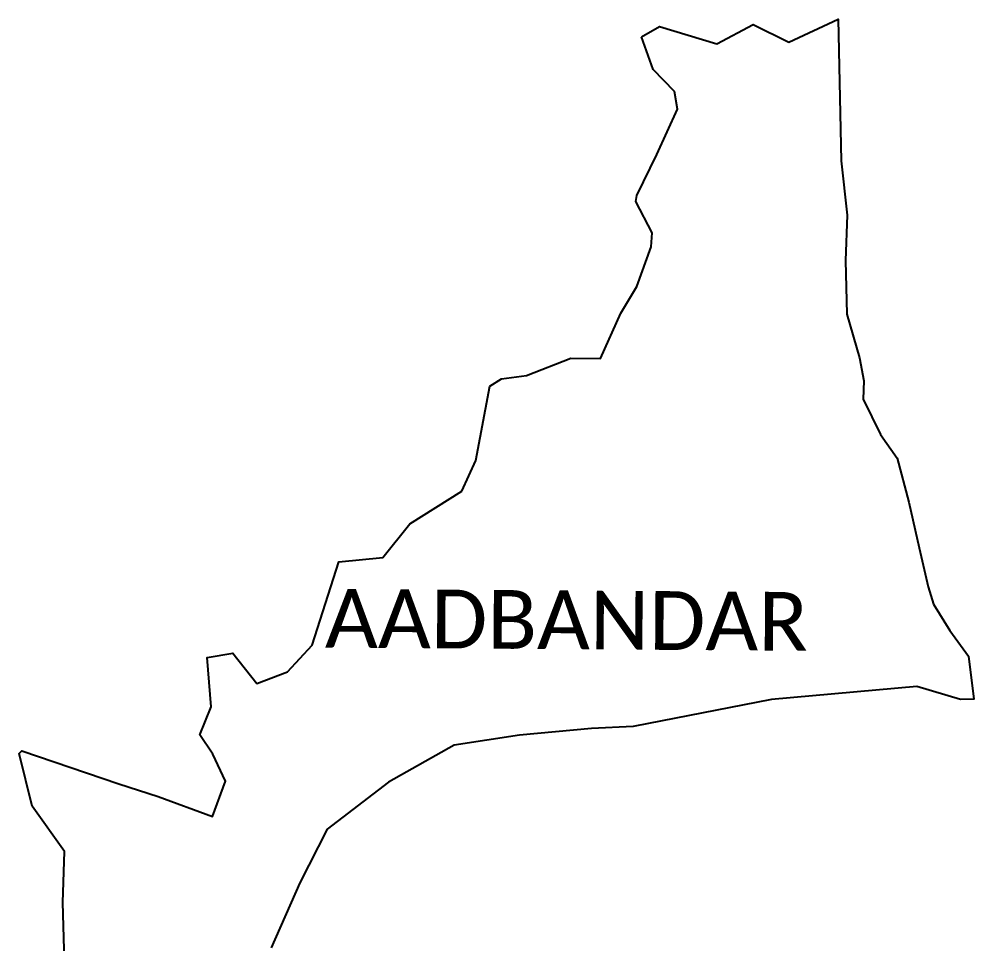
# Model space of a CAD drawing. Header units: metres. Extents: x 331616 to 336105, y 1791343 to 1797022.
# Drawn here: x 333173 to 336105, y 1794182 to 1797022 of the extents above; entities that cross this region are included whole.
import ezdxf

# ---------------------------------------------------------------- set-up
doc = ezdxf.new("R2010")
doc.units = ezdxf.units.M
doc.layers.add('VILLAGE BOUNDRY', color=10, linetype='Continuous')
doc.layers.add('VILLAGE NAME', color=250, linetype='Continuous')

msp = doc.modelspace()

# ---------------------------------------------------------------- linework, layer by layer
at = {"layer": 'VILLAGE BOUNDRY', "color": 3}
for points in [[(335083.8, 1796966.9), (335139.1, 1796998.7), (335316, 1796945.7), (335427.4, 1797005.6), (335536.6, 1796951.3), (335688.2, 1797021.7), (335697.5, 1796586.3), (335716.3, 1796420), (335711.1, 1796280.4), (335714.7, 1796115.9), (335754.1, 1795982), (335766.7, 1795910.7), (335764.5, 1795854.8), (335818.2, 1795746.2), (335869.3, 1795673.5), (335905.1, 1795538.5), (335937.4, 1795398.5), (335964.2, 1795279.1), (335981.2, 1795225.4), (336030.8, 1795144.1), (336088.7, 1795065.9), (336105.1, 1794933.5), (336064.2, 1794932.5), (335930.2, 1794973.1), (335483.9, 1794932.8), (335058.9, 1794850.2), (334930.7, 1794844), (334709.6, 1794823), (334509.3, 1794792.5), (334307.6, 1794678.7), (334118.9, 1794535), (334035.2, 1794369.5), (333947.1, 1794169.9)], [(333312.6, 1794128.3), (333306.6, 1794309.8), (333312.3, 1794466.5), (333212.8, 1794605.6), (333172.7, 1794766.7), (333180.7, 1794775.3), (333479, 1794673.6), (333599.6, 1794634.5), (333766.4, 1794573.5), (333806.7, 1794682.2), (333767.2, 1794765.3), (333727.6, 1794823.9), (333762.9, 1794910.1), (333750.2, 1795061.5), (333829.2, 1795074.7), (333902.6, 1794982.1), (333997.3, 1795017.5), (334072.5, 1795099.5), (334155, 1795355.1), (334290.2, 1795369.2), (334372.9, 1795472.6), (334532.4, 1795572.7), (334575.9, 1795666.5), (334618, 1795895), (334654.4, 1795917), (334730.7, 1795927.8), (334866.9, 1795980.6), (334958.1, 1795979.6), (335021, 1796118.5), (335069.9, 1796200.5), (335114.1, 1796322.2), (335117, 1796365.6), (335067, 1796461.7), (335069.6, 1796480.5), (335131.4, 1796606.1), (335194.6, 1796745.1), (335185.6, 1796799.1), (335120.2, 1796866.8), (335083.8, 1796966.9)]]:
    msp.add_lwpolyline(points, dxfattribs=at)

# ---------------------------------------------------------------- texts
at = {"layer": 'VILLAGE NAME', "insert": (334113, 1795272.5), "char_height": 180.345, "attachment_point": 1, "rotation": 359.6139}
msp.add_mtext_dynamic_manual_height_columns('{\\fCalibri|b0|i0|c0|p34;AADBANDAR}', width=1779.605, gutter_width=901.7, heights=[0], dxfattribs=at)

doc.saveas('drawing.dxf')
